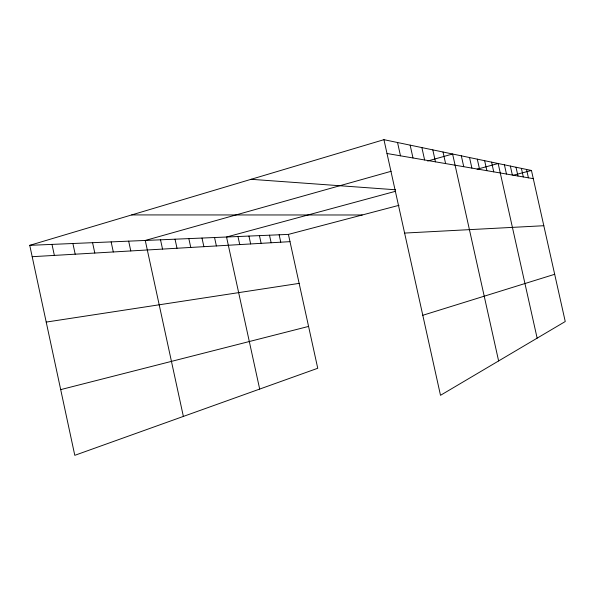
<?xml version="1.0" encoding="UTF-8"?>
<svg xmlns="http://www.w3.org/2000/svg" width="595" height="595" viewBox="0 0 595 595"><rect width="100%" height="100%" fill="white"/><g stroke="black" fill="none" stroke-linecap="round" stroke-linejoin="round"><path stroke-width="0.89" d="M422.792 315.283L554.681 274.295M29.75 245.333L288.411 234.4L317.745 368.268L74.791 455.324L29.75 245.333L383.946 139.676L531.454 170.468L565.25 321.531L440.501 395.311L383.946 139.676M391.131 171.293L145.254 240.454L183.364 416.418M427.641 161.029L452.602 154.008L498.617 360.934M395.556 191.285L226.531 237.018L259.68 389.071M477.108 169.218L498.164 163.521L537.136 338.153M288.411 234.4L399.007 205.312M513.53 175.183L531.454 170.468M60.697 389.621L308.574 326.424M46.217 322.088L299.144 283.376M32.19 256.698L290.003 241.652M404.607 233.069L543.815 225.721M131.703 214.921L362.214 214.988M251.09 179.303L395.593 189.775M387.003 153.503L533.284 178.656M526.538 169.441L528.412 177.816M521.399 168.37L523.317 176.938M516.014 167.247L517.97 176.023M510.354 166.065L512.362 175.056M504.411 164.822L506.471 174.045M491.582 162.145L493.746 171.851M484.642 160.695L486.866 170.668M477.302 159.162L479.592 169.419M469.544 157.549L471.895 168.095M461.326 155.831L463.743 166.697M443.03 152.008L445.596 163.573M432.81 149.873L435.466 161.833M421.877 147.597L424.622 159.966M410.148 145.143L412.989 157.965M397.542 142.51L400.487 155.816M279.144 234.794L280.766 242.195M269.49 235.204L271.149 242.753M259.435 235.627L261.123 243.34M248.941 236.066L250.659 243.95M237.985 236.535L239.74 244.59M214.55 237.524L216.387 245.951M202.003 238.052L203.877 246.68M188.846 238.61L190.764 247.446M175.034 239.19L177.005 248.249M160.524 239.807L162.539 249.089M128.669 241.154L130.781 250.941M111.131 241.89L113.31 251.968M92.575 242.678L94.806 253.046M72.895 243.511L75.193 254.191M51.996 244.389L54.361 255.404"/></g></svg>
